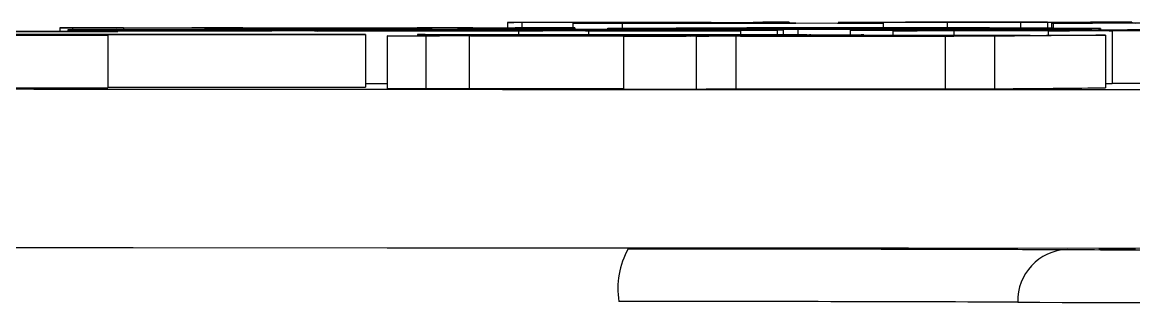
# Model space of a CAD drawing. Header units: millimetres. Extents: x 2160 to 4596, y 811 to 2534.
# Drawn here: x 3294.91 to 3316.01, y 1609.83 to 1615.16 of the extents above; entities that cross this region are included whole.
import ezdxf

# ---------------------------------------------------------------- set-up
doc = ezdxf.new("R2010")
doc.units = ezdxf.units.MM

msp = doc.modelspace()

# ---------------------------------------------------------------- linework, layer by layer
at = {"color": 7, "linetype": 'Continuous', "lineweight": 25}
for p, q in [((3295.62, 1615.054), (3295.62, 1615.055)), ((3295.62, 1615.055), (3299.099, 1615.055)), ((3295.863, 1615.054), (3295.62, 1615.054)), ((3295.62, 1615.054), (3295.62, 1614.987)), ((3295.773, 1615.013), (3295.773, 1615.013)), ((3295.773, 1615.013), (3295.773, 1614.987)), ((3295.863, 1615.054), (3295.863, 1614.987)), ((3297.276, 1615.005), (3295.947, 1615.008)), ((3295.947, 1615.008), (3300.686, 1615.008)), ((3295.947, 1615.008), (3295.947, 1614.987)), ((3297.912, 1615.017), (3296.698, 1615.02)), ((3296.698, 1615.02), (3306.696, 1615.02)), ((3299.905, 1615.025), (3296.834, 1615.052)), ((3296.834, 1615.052), (3296.834, 1615.02)), ((3298.258, 1615.007), (3297.276, 1615.005)), ((3297.276, 1615.005), (3297.276, 1614.997)), ((3298.779, 1615.019), (3297.912, 1615.017)), ((3298.209, 1615.051), (3299.015, 1615.044)), ((3299.645, 1615.007), (3298.258, 1615.007)), ((3298.258, 1615.007), (3298.258, 1614.997)), ((3299.099, 1615.054), (3298.776, 1615.054)), ((3298.776, 1615.054), (3298.776, 1615.046)), ((3302.419, 1615.019), (3298.779, 1615.019)), ((3298.779, 1615.019), (3298.779, 1615.008)), ((3299.015, 1615.044), (3302.65, 1615.044)), ((3299.096, 1615.043), (3300.711, 1615.028)), ((3302.488, 1615.043), (3299.096, 1615.043)), ((3299.099, 1615.055), (3299.099, 1615.054)), ((3299.099, 1615.054), (3299.099, 1615.044)), ((3300.166, 1615.012), (3299.125, 1615.015)), ((3299.125, 1615.015), (3302.419, 1615.015)), ((3299.645, 1614.997), (3299.645, 1615.007)), ((3301.116, 1615.025), (3299.905, 1615.025)), ((3299.905, 1615.025), (3299.905, 1615.02)), ((3300.859, 1615.014), (3300.166, 1615.012)), ((3304.789, 1615.007), (3300.454, 1615.007)), ((3300.454, 1615.007), (3300.454, 1615.004)), ((3304.789, 1615.004), (3300.454, 1615.004)), ((3300.454, 1615.004), (3300.454, 1615.001)), ((3300.454, 1615.004), (3304.789, 1615.004)), ((3300.711, 1615.028), (3300.792, 1615.028)), ((3300.792, 1615.028), (3302.488, 1615.043)), ((3302.419, 1615.014), (3300.859, 1615.014)), ((3300.859, 1615.014), (3300.859, 1615.004)), ((3301.032, 1615.008), (3304.153, 1615.008)), ((3304.268, 1615.052), (3301.116, 1615.025)), ((3301.116, 1615.025), (3301.116, 1615.02)), ((3303.228, 1615.008), (3301.899, 1615.01)), ((3301.899, 1615.01), (3302.419, 1615.01)), ((3301.899, 1615.01), (3301.899, 1615.008)), ((3302.407, 1615.054), (3302.407, 1615.055)), ((3302.407, 1615.055), (3305.401, 1615.055)), ((3302.65, 1615.054), (3302.407, 1615.054)), ((3302.407, 1615.054), (3302.407, 1615.044)), ((3302.419, 1615.015), (3302.419, 1615.019)), ((3302.419, 1615.01), (3302.419, 1615.014)), ((3302.65, 1615.054), (3302.65, 1615.044)), ((3302.65, 1615.044), (3303.378, 1615.05)), ((3308.603, 1615.019), (3303.171, 1615.019)), ((3303.171, 1615.019), (3303.171, 1615.015)), ((3303.171, 1615.015), (3305.136, 1615.015)), ((3306.234, 1615.014), (3303.171, 1615.014)), ((3303.228, 1615.008), (3303.228, 1615.008)), ((3304.12, 1615.151), (3304.243, 1615.155)), ((3304.395, 1615.151), (3304.12, 1615.151)), ((3304.12, 1615.151), (3304.12, 1615.055)), ((3304.243, 1615.155), (3309.4, 1615.158)), ((3304.268, 1615.052), (3304.268, 1615.02)), ((3304.395, 1615.151), (3304.395, 1615.055)), ((3304.789, 1615.004), (3304.789, 1615.007)), ((3304.789, 1615.001), (3304.789, 1615.004)), ((3305.136, 1615.015), (3305.771, 1615.015)), ((3305.401, 1615.054), (3305.158, 1615.054)), ((3305.158, 1615.054), (3305.158, 1615.02)), ((3305.193, 1615.008), (3307.332, 1615.008)), ((3305.362, 1615.14), (3305.591, 1615.141)), ((3306.295, 1615.137), (3305.362, 1615.14)), ((3305.362, 1615.14), (3305.362, 1615.055)), ((3305.401, 1615.055), (3305.401, 1615.054)), ((3305.401, 1615.054), (3305.401, 1615.02)), ((3309.239, 1615.007), (3305.598, 1615.007)), ((3305.598, 1615.007), (3305.598, 1614.997)), ((3305.771, 1615.015), (3306.234, 1615.014)), ((3306.447, 1615.143), (3305.792, 1615.149)), ((3305.792, 1615.149), (3306.094, 1615.149)), ((3306.024, 1615.041), (3306.024, 1615.043)), ((3306.024, 1615.043), (3306.429, 1615.043)), ((3310.118, 1615.041), (3306.024, 1615.041)), ((3306.024, 1615.041), (3306.024, 1615.02)), ((3306.094, 1615.149), (3306.139, 1615.149)), ((3307.445, 1615.156), (3306.131, 1615.155)), ((3306.131, 1615.155), (3306.131, 1615.149)), ((3311.251, 1615.139), (3306.295, 1615.137)), ((3306.295, 1615.137), (3306.295, 1615.043)), ((3306.749, 1615.143), (3306.447, 1615.143)), ((3306.684, 1615.143), (3306.749, 1615.143)), ((3307.319, 1615.045), (3307.319, 1615.053)), ((3307.319, 1615.032), (3307.804, 1615.033)), ((3307.957, 1615.025), (3307.319, 1615.032)), ((3307.319, 1615.008), (3307.319, 1615.032)), ((3307.356, 1615.147), (3308.822, 1615.147)), ((3308.887, 1615.147), (3307.422, 1615.146)), ((3307.445, 1615.156), (3307.445, 1615.147)), ((3307.795, 1615.138), (3309.211, 1615.139)), ((3308.822, 1615.147), (3307.988, 1615.155)), ((3307.988, 1615.155), (3307.988, 1615.147)), ((3308.083, 1615.02), (3308.603, 1615.019)), ((3308.661, 1615.051), (3308.661, 1615.045)), ((3308.719, 1615.008), (3309.239, 1615.007)), ((3308.797, 1615.156), (3310.386, 1615.14)), ((3308.835, 1615.026), (3308.835, 1615.008)), ((3309.577, 1615.14), (3308.887, 1615.147)), ((3308.887, 1615.147), (3308.887, 1615.139)), ((3309.467, 1615.157), (3309.165, 1615.157)), ((3309.165, 1615.157), (3309.165, 1615.152)), ((3309.239, 1615.007), (3309.239, 1614.922)), ((3309.297, 1615.016), (3309.354, 1615.015)), ((3309.354, 1615.015), (3309.354, 1614.922)), ((3309.4, 1615.158), (3309.467, 1615.157)), ((3309.467, 1615.157), (3309.467, 1615.149)), ((3309.632, 1615.043), (3310.118, 1615.043)), ((3309.632, 1615.025), (3309.632, 1614.922)), ((3310.118, 1615.043), (3310.118, 1615.041)), ((3310.394, 1615.154), (3310.625, 1615.158)), ((3310.664, 1615.153), (3310.394, 1615.154)), ((3310.625, 1615.158), (3315.933, 1615.159)), ((3311.55, 1615.002), (3310.626, 1615.005)), ((3310.626, 1615.005), (3314.844, 1615.005)), ((3310.626, 1615.005), (3310.626, 1614.911)), ((3310.696, 1615.054), (3310.696, 1615.005)), ((3310.747, 1615.025), (3310.747, 1615.005)), ((3310.931, 1615.14), (3311.184, 1615.14)), ((3311.146, 1615.008), (3311.55, 1615.009)), ((3311.955, 1615.007), (3311.146, 1615.008)), ((3311.146, 1615.008), (3311.146, 1615.005)), ((3311.184, 1615.14), (3311.251, 1615.139)), ((3311.251, 1615.139), (3311.251, 1615.008)), ((3311.548, 1615.018), (3311.548, 1615.009)), ((3311.55, 1615.009), (3311.55, 1615.018)), ((3312.244, 1615.004), (3311.55, 1615.002)), ((3312.359, 1615.008), (3311.955, 1615.007)), ((3311.955, 1615.007), (3311.955, 1615.005)), ((3319.237, 1615.004), (3312.244, 1615.004)), ((3312.244, 1615.004), (3312.244, 1615.002)), ((3312.302, 1615.018), (3312.302, 1615.009)), ((3312.302, 1615.009), (3313.804, 1615.009)), ((3315.943, 1615.008), (3312.359, 1615.008)), ((3312.359, 1615.008), (3312.359, 1615.005)), ((3313.856, 1615.158), (3312.465, 1615.158)), ((3312.465, 1615.158), (3312.465, 1615.021)), ((3313.804, 1615.019), (3313.804, 1615.018)), ((3313.804, 1615.017), (3314.498, 1615.018)), ((3313.804, 1615.018), (3313.804, 1615.017)), ((3313.804, 1615.009), (3313.804, 1615.017)), ((3313.856, 1615.158), (3313.856, 1615.017)), ((3315.22, 1615.142), (3314.368, 1615.157)), ((3314.368, 1615.157), (3314.368, 1615.018)), ((3314.48, 1615.14), (3314.444, 1615.141)), ((3314.444, 1615.141), (3314.804, 1615.141)), ((3314.444, 1615.141), (3314.444, 1615.018)), ((3316.902, 1615.14), (3314.48, 1615.14)), ((3314.48, 1615.14), (3314.48, 1615.018)), ((3314.498, 1615.018), (3314.498, 1615.009)), ((3314.498, 1615.009), (3315.885, 1615.009)), ((3315.193, 1615.158), (3316.044, 1615.142)), ((3315.374, 1615.04), (3315.374, 1615.009)), ((3315.969, 1615.159), (3315.609, 1615.159)), ((3315.609, 1615.159), (3315.609, 1615.15)), ((3315.885, 1615.018), (3316.578, 1615.019)), ((3315.885, 1615.009), (3315.885, 1615.018)), ((3315.933, 1615.159), (3315.969, 1615.159)), ((3316.231, 1615.008), (3315.943, 1615.005)), ((3315.943, 1615.005), (3317.329, 1615.005)), ((3315.969, 1615.159), (3315.969, 1615.143)), ((3296.535, 1614.911), (3292.467, 1614.918)), ((3292.711, 1614.918), (3294.914, 1614.915)), ((3296.391, 1614.913), (3296.535, 1614.911)), ((3297.565, 1614.995), (3296.467, 1614.997)), ((3296.467, 1614.997), (3299.645, 1614.997)), ((3296.467, 1614.997), (3296.467, 1614.985)), ((3296.535, 1614.911), (3296.535, 1613.911)), ((3298.316, 1614.996), (3297.565, 1614.995)), ((3299.645, 1614.996), (3298.316, 1614.996)), ((3299.183, 1614.993), (3299.645, 1614.994)), ((3300.512, 1614.992), (3299.183, 1614.993)), ((3299.645, 1614.994), (3299.645, 1614.996)), ((3300.454, 1615.001), (3304.789, 1615.001)), ((3304.789, 1615), (3300.454, 1615)), ((3300.454, 1615), (3300.454, 1614.997)), ((3300.454, 1614.997), (3304.789, 1614.997)), ((3304.789, 1614.996), (3300.454, 1614.996)), ((3301.377, 1614.927), (3301.426, 1614.927)), ((3301.426, 1614.927), (3301.426, 1613.927)), ((3302.567, 1614.897), (3301.838, 1614.9)), ((3301.838, 1614.9), (3302.554, 1614.9)), ((3301.838, 1614.9), (3301.838, 1613.9)), ((3302.413, 1614.923), (3302.413, 1614.9)), ((3303.394, 1614.898), (3302.567, 1614.897)), ((3302.567, 1614.897), (3302.567, 1613.897)), ((3302.981, 1614.916), (3302.644, 1614.916)), ((3307.509, 1614.896), (3303.394, 1614.898)), ((3303.394, 1614.898), (3303.394, 1613.898)), ((3304.085, 1614.905), (3303.42, 1614.899)), ((3303.42, 1614.899), (3307.601, 1614.897)), ((3304.029, 1614.915), (3305.149, 1614.915)), ((3308.267, 1614.903), (3304.085, 1614.905)), ((3304.085, 1614.899), (3304.085, 1614.905)), ((3304.871, 1614.913), (3304.178, 1614.906)), ((3304.178, 1614.906), (3308.359, 1614.904)), ((3304.326, 1614.994), (3304.789, 1614.995)), ((3305.656, 1614.992), (3304.326, 1614.994)), ((3304.326, 1614.994), (3304.326, 1614.915)), ((3304.463, 1614.924), (3309.723, 1614.922)), ((3309.202, 1614.92), (3304.547, 1614.922)), ((3304.547, 1614.922), (3304.547, 1614.915)), ((3304.789, 1614.997), (3304.789, 1615)), ((3304.789, 1614.995), (3304.789, 1614.996)), ((3309.053, 1614.911), (3304.871, 1614.913)), ((3304.871, 1614.906), (3304.871, 1614.913)), ((3305.149, 1614.915), (3304.964, 1614.914)), ((3304.964, 1614.914), (3309.145, 1614.912)), ((3305.149, 1614.915), (3305.149, 1614.914)), ((3305.598, 1614.997), (3307.447, 1614.997)), ((3308.545, 1614.996), (3305.598, 1614.996)), ((3305.656, 1614.992), (3305.656, 1614.924)), ((3307.699, 1614.888), (3306.32, 1614.891)), ((3306.32, 1614.891), (3306.97, 1614.891)), ((3306.32, 1614.891), (3306.32, 1613.891)), ((3306.97, 1614.891), (3307.509, 1614.896)), ((3307.447, 1614.997), (3308.083, 1614.997)), ((3307.601, 1614.897), (3308.267, 1614.903)), ((3307.699, 1614.888), (3307.699, 1613.888)), ((3308.083, 1614.997), (3308.545, 1614.996)), ((3308.359, 1614.904), (3309.053, 1614.911)), ((3312.43, 1614.894), (3308.452, 1614.896)), ((3308.452, 1614.896), (3308.452, 1613.896)), ((3309.209, 1614.903), (3308.544, 1614.897)), ((3308.544, 1614.897), (3312.589, 1614.895)), ((3308.545, 1614.996), (3308.545, 1614.922)), ((3309.145, 1614.912), (3309.841, 1614.918)), ((3309.202, 1614.92), (3309.202, 1614.912)), ((3313.255, 1614.901), (3309.209, 1614.903)), ((3309.209, 1614.896), (3309.209, 1614.903)), ((3309.995, 1614.91), (3309.302, 1614.904)), ((3309.302, 1614.904), (3313.347, 1614.902)), ((3314.041, 1614.908), (3309.995, 1614.91)), ((3309.995, 1614.903), (3309.995, 1614.91)), ((3310.83, 1614.918), (3310.088, 1614.911)), ((3310.088, 1614.911), (3314.133, 1614.909)), ((3310.83, 1614.918), (3310.83, 1614.911)), ((3310.886, 1614.911), (3310.886, 1614.919)), ((3311.435, 1614.996), (3311.897, 1614.997)), ((3312.591, 1614.995), (3311.435, 1614.996)), ((3311.435, 1614.996), (3311.435, 1614.911)), ((3311.55, 1615.002), (3311.55, 1614.996)), ((3311.839, 1615.001), (3312.591, 1615.002)), ((3311.839, 1615.001), (3311.839, 1614.997)), ((3311.897, 1614.997), (3311.895, 1614.997)), ((3313.37, 1614.892), (3312.43, 1614.894)), ((3312.43, 1614.894), (3312.43, 1613.894)), ((3312.589, 1614.895), (3313.255, 1614.901)), ((3312.591, 1615.002), (3312.591, 1615.001)), ((3312.591, 1615.001), (3317.445, 1615.001)), ((3314.787, 1615), (3312.591, 1615)), ((3312.591, 1615), (3312.591, 1614.995)), ((3312.591, 1614.995), (3312.591, 1614.91)), ((3313.347, 1614.902), (3314.041, 1614.908)), ((3313.37, 1613.892), (3313.37, 1614.892)), ((3314.133, 1614.909), (3314.351, 1614.911)), ((3314.351, 1614.911), (3315.471, 1614.912)), ((3314.382, 1614.994), (3314.787, 1614.995)), ((3315.596, 1614.993), (3314.382, 1614.994)), ((3314.382, 1614.994), (3314.382, 1614.911)), ((3314.787, 1614.995), (3314.787, 1615)), ((3315.471, 1614.912), (3315.471, 1613.912)), ((3317.561, 1615), (3315.538, 1615)), ((3315.596, 1614.993), (3315.596, 1613.993)), ((3301.426, 1613.996), (3301.838, 1613.996)), ((3315.471, 1613.993), (3315.596, 1613.993)), ((3315.596, 1614), (3317.156, 1614)), ((3292.467, 1613.918), (3296.535, 1613.911)), ((3301.838, 1613.9), (3302.567, 1613.897)), ((3302.567, 1613.897), (3303.394, 1613.898)), ((3303.394, 1613.898), (3306.32, 1613.897)), ((3306.32, 1613.891), (3307.699, 1613.888)), ((3308.452, 1613.896), (3312.43, 1613.894)), ((3312.43, 1613.894), (3313.37, 1613.892))]:
    msp.add_line(p, q, dxfattribs=at)
at = {"color": 7, "linetype": 'Continuous', "lineweight": 25, "flags": 128}
for points in [[(3296.722, 1614.982), (3296.537, 1614.979), (3295.998, 1614.977), (3295.159, 1614.975), (3294.102, 1614.974), (3292.93, 1614.974), (3291.758, 1614.974), (3290.701, 1614.975), (3289.862, 1614.977), (3289.323, 1614.979), (3289.138, 1614.982), (3289.323, 1614.984), (3289.862, 1614.987), (3290.701, 1614.988), (3291.758, 1614.989), (3292.93, 1614.99), (3294.102, 1614.989), (3295.159, 1614.988), (3295.998, 1614.987), (3296.537, 1614.984), (3296.722, 1614.982)], [(3295.901, 1614.982), (3295.722, 1614.98), (3295.206, 1614.978), (3294.416, 1614.976), (3293.446, 1614.975), (3292.414, 1614.975), (3291.444, 1614.976), (3290.654, 1614.978), (3290.138, 1614.98), (3289.959, 1614.982), (3290.138, 1614.984), (3290.654, 1614.986), (3291.444, 1614.987), (3292.414, 1614.988), (3293.446, 1614.988), (3294.416, 1614.987), (3295.206, 1614.986), (3295.722, 1614.984), (3295.901, 1614.982)], [(3292.311, 1610.879), (3297.015, 1610.875), (3301.836, 1610.872), (3306.751, 1610.869), (3311.734, 1610.868), (3316.761, 1610.867), (3321.807, 1610.866), (3326.847, 1610.867), (3331.855, 1610.868), (3336.807, 1610.87), (3341.677, 1610.873)], [(3315.345, 1610.843), (3315.522, 1610.846), (3316.042, 1610.848)], [(3316.042, 1610.837), (3315.522, 1610.84), (3315.345, 1610.843)]]:
    msp.add_lwpolyline(points, dxfattribs=at)
at = {"color": 7, "linetype": 'Continuous', "lineweight": 25}
for centre, radius, start, end in [((3307.775, 1610.093), 1.561, 150.8519, 188.9032), ((3314.775, 1609.868), 0.971, 92.0036, 181.8174), ((3306.672, -265.234), 1875.085, 89.782038, 90.013422), ((3320.545, 3602.14), 1992.314, 269.806162, 270.193839)]:
    msp.add_arc(centre, radius, start, end, dxfattribs=at)
for points, knots in [([(3295.773, 1615.013), (3295.899, 1615.013), (3296.15, 1615.013), (3296.466, 1615.014), (3296.69, 1615.014), (3296.784, 1615.015), (3296.809, 1615.015), (3296.814, 1615.015)], [0, 0, 0, 0, 0.282135, 0.566109, 0.757606, 0.950164, 1, 1, 1, 1]), ([(3300.686, 1615.008), (3300.197, 1615.009), (3299.084, 1615.011), (3297.246, 1615.012), (3296.083, 1615.013), (3295.773, 1615.013)], [0, 0, 0, 0, 0.364385, 0.830851, 1, 1, 1, 1]), ([(3296.834, 1615.052), (3296.792, 1615.052), (3296.708, 1615.053), (3296.522, 1615.053), (3296.262, 1615.054), (3296.035, 1615.054), (3295.9, 1615.054), (3295.863, 1615.054)], [0, 0, 0, 0, 0.25387, 0.509596, 0.715202, 0.920342, 1, 1, 1, 1]), ([(3296.814, 1615.015), (3297.425, 1615.014), (3298.65, 1615.013), (3300.156, 1615.011), (3300.775, 1615.009), (3301.032, 1615.008)], [0, 0, 0, 0, 0.367157, 0.736287, 1, 1, 1, 1]), ([(3298.776, 1615.054), (3298.689, 1615.054), (3298.548, 1615.054), (3298.38, 1615.054), (3298.272, 1615.054), (3298.199, 1615.053), (3298.148, 1615.053), (3298.136, 1615.053), (3298.128, 1615.053)], [0, 0, 0, 0, 0.25713, 0.418126, 0.515419, 0.613557, 0.771961, 1, 1, 1, 1]), ([(3298.128, 1615.053), (3298.13, 1615.052), (3298.132, 1615.052), (3298.148, 1615.052), (3298.185, 1615.052), (3298.209, 1615.051)], [0, 0, 0, 0, 0.25103, 0.502225, 1, 1, 1, 1]), ([(3303.459, 1615.052), (3303.45, 1615.052), (3303.436, 1615.052), (3303.358, 1615.053), (3303.261, 1615.053), (3303.107, 1615.054), (3302.897, 1615.054), (3302.736, 1615.054), (3302.65, 1615.054)], [0, 0, 0, 0, 0.284135, 0.450473, 0.560568, 0.671794, 0.825494, 1, 1, 1, 1]), ([(3303.171, 1615.014), (3303.173, 1615.013), (3303.176, 1615.012), (3303.193, 1615.01), (3303.217, 1615.009), (3303.228, 1615.008)], [0, 0, 0, 0, 0.39313, 0.696516, 1, 1, 1, 1]), ([(3303.378, 1615.05), (3303.389, 1615.05), (3303.41, 1615.051), (3303.443, 1615.051), (3303.453, 1615.051), (3303.459, 1615.052)], [0, 0, 0, 0, 0.25022, 0.500508, 1, 1, 1, 1]), ([(3304.153, 1615.008), (3304.555, 1615.009), (3305.563, 1615.012), (3307.449, 1615.014), (3308.85, 1615.016), (3309.297, 1615.016)], [0, 0, 0, 0, 0.3105248, 0.7800713, 1, 1, 1, 1]), ([(3305.158, 1615.054), (3305.035, 1615.054), (3304.825, 1615.054), (3304.569, 1615.053), (3304.384, 1615.053), (3304.309, 1615.052), (3304.277, 1615.052), (3304.268, 1615.052)], [0, 0, 0, 0, 0.268165, 0.456817, 0.645375, 0.906381, 1, 1, 1, 1]), ([(3306.131, 1615.155), (3305.84, 1615.155), (3305.34, 1615.155), (3304.824, 1615.154), (3304.513, 1615.152), (3304.438, 1615.151), (3304.395, 1615.151)], [0, 0, 0, 0, 0.295552, 0.509146, 0.721996, 1, 1, 1, 1]), ([(3309.354, 1615.015), (3308.758, 1615.015), (3307.727, 1615.014), (3306.264, 1615.011), (3305.589, 1615.009), (3305.193, 1615.008)], [0, 0, 0, 0, 0.36202, 0.6263638, 1, 1, 1, 1]), ([(3305.591, 1615.141), (3305.781, 1615.14), (3306.161, 1615.139), (3306.8, 1615.138), (3307.388, 1615.138), (3307.685, 1615.138), (3307.795, 1615.138)], [0, 0, 0, 0, 0.324948, 0.652823, 0.870839, 1, 1, 1, 1]), ([(3306.139, 1615.149), (3306.192, 1615.148), (3306.272, 1615.148), (3306.514, 1615.147), (3306.754, 1615.147), (3307.049, 1615.147), (3307.244, 1615.147), (3307.356, 1615.147)], [0, 0, 0, 0, 0.333895, 0.499037, 0.66578, 0.808284, 1, 1, 1, 1]), ([(3306.429, 1615.043), (3306.562, 1615.043), (3306.786, 1615.043), (3307.053, 1615.043), (3307.223, 1615.044), (3307.309, 1615.044), (3307.316, 1615.044), (3307.319, 1615.045)], [0, 0, 0, 0, 0.277602, 0.465557, 0.653489, 0.849158, 1, 1, 1, 1]), ([(3307.422, 1615.146), (3307.29, 1615.146), (3307.077, 1615.146), (3306.827, 1615.145), (3306.692, 1615.145), (3306.625, 1615.144), (3306.647, 1615.144), (3306.679, 1615.143), (3306.684, 1615.143)], [0, 0, 0, 0, 0.2467259, 0.3998867, 0.5540311, 0.6957626, 0.9510683, 1, 1, 1, 1]), ([(3306.696, 1615.02), (3306.863, 1615.02), (3307.179, 1615.02), (3307.644, 1615.02), (3307.936, 1615.02), (3308.083, 1615.02)], [0, 0, 0, 0, 0.35686, 0.67714, 1, 1, 1, 1]), ([(3307.319, 1615.053), (3307.363, 1615.053), (3307.451, 1615.053), (3307.613, 1615.053), (3307.763, 1615.053), (3307.862, 1615.053), (3307.882, 1615.053)], [0, 0, 0, 0, 0.252541, 0.505388, 0.89895, 1, 1, 1, 1]), ([(3307.332, 1615.008), (3307.498, 1615.008), (3307.815, 1615.008), (3308.279, 1615.008), (3308.572, 1615.008), (3308.719, 1615.008)], [0, 0, 0, 0, 0.35686, 0.67714, 1, 1, 1, 1]), ([(3307.988, 1615.155), (3307.968, 1615.156), (3307.938, 1615.156), (3307.838, 1615.156), (3307.719, 1615.156), (3307.583, 1615.156), (3307.487, 1615.156), (3307.445, 1615.156)], [0, 0, 0, 0, 0.271137, 0.427796, 0.584166, 0.818016, 1, 1, 1, 1]), ([(3307.804, 1615.033), (3308.012, 1615.031), (3308.315, 1615.029), (3309.089, 1615.027), (3309.881, 1615.026), (3310.497, 1615.026), (3310.798, 1615.026)], [0, 0, 0, 0, 0.421189, 0.615596, 0.812628, 1, 1, 1, 1]), ([(3307.882, 1615.053), (3307.953, 1615.053), (3308.117, 1615.053), (3308.349, 1615.053), (3308.473, 1615.053), (3308.526, 1615.053)], [0, 0, 0, 0, 0.301306, 0.696717, 1, 1, 1, 1]), ([(3308.835, 1615.026), (3308.705, 1615.026), (3308.45, 1615.026), (3308.145, 1615.025), (3308.017, 1615.025), (3307.957, 1615.025)], [0, 0, 0, 0, 0.3565311, 0.6963223, 1, 1, 1, 1]), ([(3308.526, 1615.053), (3308.806, 1615.054), (3309.379, 1615.055), (3310.174, 1615.055), (3310.615, 1615.055), (3310.702, 1615.055)], [0, 0, 0, 0, 0.432658, 0.887677, 1, 1, 1, 1]), ([(3310.696, 1615.054), (3310.357, 1615.054), (3309.844, 1615.054), (3309.226, 1615.053), (3308.867, 1615.052), (3308.713, 1615.051), (3308.675, 1615.051), (3308.661, 1615.051)], [0, 0, 0, 0, 0.362877, 0.547963, 0.734409, 0.906428, 1, 1, 1, 1]), ([(3308.661, 1615.045), (3308.668, 1615.044), (3308.678, 1615.044), (3308.814, 1615.043), (3309.014, 1615.043), (3309.3, 1615.043), (3309.516, 1615.043), (3309.632, 1615.043)], [0, 0, 0, 0, 0.2578562, 0.4223337, 0.5883002, 0.7795784, 1, 1, 1, 1]), ([(3309.165, 1615.157), (3309.075, 1615.157), (3308.949, 1615.157), (3308.828, 1615.156), (3308.78, 1615.156), (3308.776, 1615.156), (3308.792, 1615.156), (3308.797, 1615.156)], [0, 0, 0, 0, 0.37884, 0.527566, 0.676229, 0.889817, 1, 1, 1, 1]), ([(3309.632, 1615.025), (3309.567, 1615.025), (3309.437, 1615.025), (3309.177, 1615.026), (3308.971, 1615.026), (3308.835, 1615.026)], [0, 0, 0, 0, 0.251708, 0.503436, 1, 1, 1, 1]), ([(3309.211, 1615.139), (3309.289, 1615.139), (3309.407, 1615.139), (3309.528, 1615.139), (3309.585, 1615.139), (3309.596, 1615.14), (3309.583, 1615.14), (3309.577, 1615.14)], [0, 0, 0, 0, 0.339866, 0.516986, 0.694619, 0.862206, 1, 1, 1, 1]), ([(3310.747, 1615.025), (3310.609, 1615.025), (3310.348, 1615.025), (3309.976, 1615.025), (3309.747, 1615.025), (3309.632, 1615.025)], [0, 0, 0, 0, 0.356459, 0.6762528, 1, 1, 1, 1]), ([(3310.386, 1615.14), (3310.402, 1615.14), (3310.427, 1615.14), (3310.508, 1615.14), (3310.606, 1615.14), (3310.754, 1615.14), (3310.863, 1615.14), (3310.931, 1615.14)], [0, 0, 0, 0, 0.243865, 0.391737, 0.541046, 0.710969, 1, 1, 1, 1]), ([(3312.465, 1615.158), (3312.218, 1615.158), (3311.742, 1615.157), (3311.193, 1615.156), (3310.825, 1615.155), (3310.723, 1615.154), (3310.664, 1615.153)], [0, 0, 0, 0, 0.254501, 0.491089, 0.704746, 1, 1, 1, 1]), ([(3314.031, 1615.04), (3314.002, 1615.042), (3313.943, 1615.045), (3313.488, 1615.048), (3312.953, 1615.051), (3312.257, 1615.053), (3311.498, 1615.054), (3310.951, 1615.054), (3310.696, 1615.054)], [0, 0, 0, 0, 0.254742, 0.50973, 0.682774, 0.792634, 0.903219, 1, 1, 1, 1]), ([(3310.702, 1615.055), (3311.289, 1615.055), (3312.281, 1615.055), (3313.455, 1615.053), (3314.49, 1615.05), (3315.225, 1615.046), (3315.328, 1615.042), (3315.374, 1615.04)], [0, 0, 0, 0, 0.187422, 0.316972, 0.445984, 0.752119, 1, 1, 1, 1]), ([(3315.374, 1615.04), (3315.345, 1615.039), (3315.272, 1615.035), (3314.518, 1615.031), (3313.367, 1615.027), (3312.289, 1615.025), (3311.367, 1615.025), (3310.85, 1615.025), (3310.747, 1615.025)], [0, 0, 0, 0, 0.211208, 0.543916, 0.70607, 0.836311, 0.967456, 1, 1, 1, 1]), ([(3310.798, 1615.026), (3311.036, 1615.026), (3311.509, 1615.026), (3312.259, 1615.027), (3313.065, 1615.029), (3313.702, 1615.033), (3313.989, 1615.036), (3314.017, 1615.039), (3314.031, 1615.04)], [0, 0, 0, 0, 0.087728, 0.173959, 0.328461, 0.554861, 0.777023, 1, 1, 1, 1]), ([(3311.55, 1615.018), (3311.553, 1615.018), (3311.558, 1615.019), (3311.739, 1615.02), (3312.057, 1615.02), (3312.355, 1615.021), (3312.533, 1615.021)], [0, 0, 0, 0, 0.273904, 0.481798, 0.689877, 1, 1, 1, 1]), ([(3313.804, 1615.018), (3313.638, 1615.018), (3313.308, 1615.018), (3312.922, 1615.019), (3312.649, 1615.019), (3312.508, 1615.019), (3312.405, 1615.018), (3312.344, 1615.018), (3312.308, 1615.018), (3312.304, 1615.018), (3312.302, 1615.018)], [0, 0, 0, 0, 0.291265, 0.577908, 0.673859, 0.770575, 0.821169, 0.872133, 0.929983, 1, 1, 1, 1]), ([(3312.533, 1615.021), (3312.568, 1615.021), (3312.633, 1615.02), (3312.932, 1615.02), (3313.328, 1615.019), (3313.65, 1615.019), (3313.804, 1615.019)], [0, 0, 0, 0, 0.215567, 0.407136, 0.716043, 1, 1, 1, 1]), ([(3314.368, 1615.157), (3314.359, 1615.158), (3314.342, 1615.158), (3314.265, 1615.158), (3314.155, 1615.158), (3314.013, 1615.158), (3313.907, 1615.158), (3313.856, 1615.158)], [0, 0, 0, 0, 0.226887, 0.389122, 0.551824, 0.783972, 1, 1, 1, 1]), ([(3314.804, 1615.141), (3314.877, 1615.141), (3314.99, 1615.141), (3315.119, 1615.141), (3315.194, 1615.141), (3315.228, 1615.141), (3315.223, 1615.142), (3315.22, 1615.142)], [0, 0, 0, 0, 0.311431, 0.483158, 0.654996, 0.813001, 1, 1, 1, 1]), ([(3314.844, 1615.005), (3314.967, 1615.005), (3315.213, 1615.005), (3315.587, 1615.006), (3315.803, 1615.007), (3315.943, 1615.008)], [0, 0, 0, 0, 0.259762, 0.519402, 1, 1, 1, 1]), ([(3315.609, 1615.159), (3315.52, 1615.159), (3315.396, 1615.159), (3315.263, 1615.158), (3315.205, 1615.158), (3315.182, 1615.158), (3315.189, 1615.158), (3315.193, 1615.158)], [0, 0, 0, 0, 0.36734, 0.515297, 0.663697, 0.845087, 1, 1, 1, 1]), ([(3291.863, 1614.92), (3292.286, 1614.921), (3293.353, 1614.923), (3295.575, 1614.927), (3298.516, 1614.928), (3300.425, 1614.928), (3301.377, 1614.927)], [0, 0, 0, 0, 0.185716, 0.467958, 0.734859, 1, 1, 1, 1]), ([(3301.426, 1614.927), (3300.757, 1614.927), (3299.504, 1614.927), (3297.688, 1614.926), (3295.645, 1614.925), (3293.988, 1614.922), (3293.038, 1614.919), (3292.711, 1614.918)], [0, 0, 0, 0, 0.198997, 0.37265, 0.545625, 0.843257, 1, 1, 1, 1]), ([(3294.914, 1614.915), (3295.051, 1614.915), (3295.325, 1614.914), (3295.814, 1614.914), (3296.18, 1614.913), (3296.391, 1614.913)], [0, 0, 0, 0, 0.296385, 0.592978, 1, 1, 1, 1]), ([(3300.454, 1614.996), (3300.456, 1614.996), (3300.458, 1614.995), (3300.471, 1614.994), (3300.496, 1614.993), (3300.512, 1614.992)], [0, 0, 0, 0, 0.2708249, 0.5416574, 1, 1, 1, 1]), ([(3302.413, 1614.923), (3302.577, 1614.923), (3302.855, 1614.924), (3303.442, 1614.924), (3303.972, 1614.924), (3304.321, 1614.924), (3304.463, 1614.924)], [0, 0, 0, 0, 0.312528, 0.530177, 0.809183, 1, 1, 1, 1]), ([(3302.644, 1614.916), (3302.714, 1614.917), (3302.848, 1614.918), (3302.984, 1614.92), (3302.879, 1614.921), (3302.621, 1614.922), (3302.443, 1614.923), (3302.413, 1614.923)], [0, 0, 0, 0, 0.2884014, 0.5546776, 0.7569491, 0.9590558, 1, 1, 1, 1]), ([(3302.554, 1614.9), (3302.703, 1614.902), (3302.999, 1614.905), (3303.509, 1614.909), (3303.835, 1614.913), (3304.029, 1614.915)], [0, 0, 0, 0, 0.289148, 0.578294, 1, 1, 1, 1]), ([(3304.547, 1614.922), (3304.457, 1614.922), (3304.293, 1614.922), (3304.065, 1614.922), (3303.886, 1614.922), (3303.626, 1614.921), (3303.411, 1614.919), (3303.148, 1614.917), (3302.981, 1614.916)], [0, 0, 0, 0, 0.07162, 0.129699, 0.187858, 0.251244, 0.523134, 1, 1, 1, 1]), ([(3305.598, 1614.996), (3305.599, 1614.996), (3305.602, 1614.995), (3305.617, 1614.994), (3305.641, 1614.993), (3305.656, 1614.992)], [0, 0, 0, 0, 0.279578, 0.559168, 1, 1, 1, 1]), ([(3308.452, 1614.896), (3308.378, 1614.895), (3308.23, 1614.894), (3307.976, 1614.891), (3307.806, 1614.889), (3307.699, 1614.888)], [0, 0, 0, 0, 0.2727442, 0.5454921, 1, 1, 1, 1]), ([(3309.799, 1614.919), (3309.761, 1614.919), (3309.672, 1614.92), (3309.453, 1614.92), (3309.284, 1614.92), (3309.202, 1614.92)], [0, 0, 0, 0, 0.272877, 0.648333, 1, 1, 1, 1]), ([(3309.723, 1614.922), (3309.918, 1614.922), (3310.242, 1614.921), (3310.621, 1614.921), (3310.83, 1614.92), (3310.911, 1614.919), (3310.861, 1614.918), (3310.83, 1614.918)], [0, 0, 0, 0, 0.2631806, 0.4361155, 0.6100885, 0.7625762, 1, 1, 1, 1]), ([(3309.841, 1614.918), (3309.868, 1614.918), (3309.897, 1614.919), (3309.855, 1614.919), (3309.852, 1614.919)], [0, 0, 0, 0, 0.932699, 1, 1, 1, 1]), ([(3311.887, 1614.999), (3311.883, 1615), (3311.875, 1615), (3311.851, 1615.001), (3311.839, 1615.001)], [0, 0, 0, 0, 0.499804, 1, 1, 1, 1]), ([(3315.471, 1614.912), (3315.306, 1614.91), (3314.836, 1614.906), (3314.114, 1614.9), (3313.618, 1614.895), (3313.37, 1614.892)], [0, 0, 0, 0, 0.212581, 0.606192, 1, 1, 1, 1]), ([(3315.54, 1614.999), (3315.54, 1614.999), (3315.541, 1614.998), (3315.55, 1614.996), (3315.578, 1614.994), (3315.596, 1614.993)], [0, 0, 0, 0, 0.1670531, 0.5016287, 1, 1, 1, 1]), ([(3388.991, 1614.017), (3388.943, 1614.013), (3388.836, 1614.005), (3387.967, 1613.992), (3386.486, 1613.979), (3384.31, 1613.965), (3381.48, 1613.952), (3377.966, 1613.939), (3373.812, 1613.927), (3369.068, 1613.916), (3363.807, 1613.905), (3358.115, 1613.896), (3352.092, 1613.889), (3345.869, 1613.883), (3339.504, 1613.878), (3333.151, 1613.875), (3326.812, 1613.873), (3320.545, 1613.873), (3314.278, 1613.873), (3307.939, 1613.875), (3301.587, 1613.878), (3295.221, 1613.883), (3288.998, 1613.889), (3282.975, 1613.896), (3277.283, 1613.905), (3272.022, 1613.916), (3267.278, 1613.927), (3263.124, 1613.939), (3259.61, 1613.952), (3256.78, 1613.965), (3254.605, 1613.979), (3253.123, 1613.992), (3252.252, 1614.005), (3252.145, 1614.013), (3252.097, 1614.017)], [0, 0, 0, 0, 0.023828, 0.053273, 0.084485, 0.115699, 0.147957, 0.180726, 0.213842, 0.247136, 0.28043, 0.313546, 0.346314, 0.378573, 0.409785, 0.440999, 0.470442, 0.499888, 0.529332, 0.558778, 0.58999, 0.621203, 0.653462, 0.68623, 0.719347, 0.752641, 0.785934, 0.819051, 0.851819, 0.884078, 0.915289, 0.946503, 0.975948, 1, 1, 1, 1]), ([(3296.535, 1613.925), (3297.421, 1613.926), (3299.015, 1613.927), (3300.684, 1613.927), (3301.426, 1613.927)], [0, 0, 0, 0, 0.55606, 1, 1, 1, 1]), ([(3307.699, 1613.888), (3307.762, 1613.889), (3307.887, 1613.89), (3308.136, 1613.893), (3308.33, 1613.895), (3308.452, 1613.896)], [0, 0, 0, 0, 0.272745, 0.545491, 1, 1, 1, 1]), ([(3313.37, 1613.892), (3313.502, 1613.894), (3313.877, 1613.898), (3314.566, 1613.904), (3315.17, 1613.909), (3315.471, 1613.912)], [0, 0, 0, 0, 0.212583, 0.606196, 1, 1, 1, 1]), ([(3306.411, 1610.853), (3307.314, 1610.853), (3309.151, 1610.852), (3311.565, 1610.848), (3313.555, 1610.844), (3314.35, 1610.84), (3314.741, 1610.838)], [0, 0, 0, 0, 0.245796, 0.5, 0.754204, 1, 1, 1, 1]), ([(3314.741, 1610.838), (3315.005, 1610.837), (3315.546, 1610.835), (3316.964, 1610.832), (3318.681, 1610.83), (3320.545, 1610.829), (3322.409, 1610.83), (3324.126, 1610.832), (3325.544, 1610.835), (3326.085, 1610.837), (3326.349, 1610.838)], [0, 0, 0, 0, 0.122089, 0.25, 0.377911, 0.5, 0.622089, 0.75, 0.877911, 1, 1, 1, 1])]:
    msp.add_open_spline(points, degree=3, knots=knots, dxfattribs=at)

doc.saveas('drawing.dxf')
